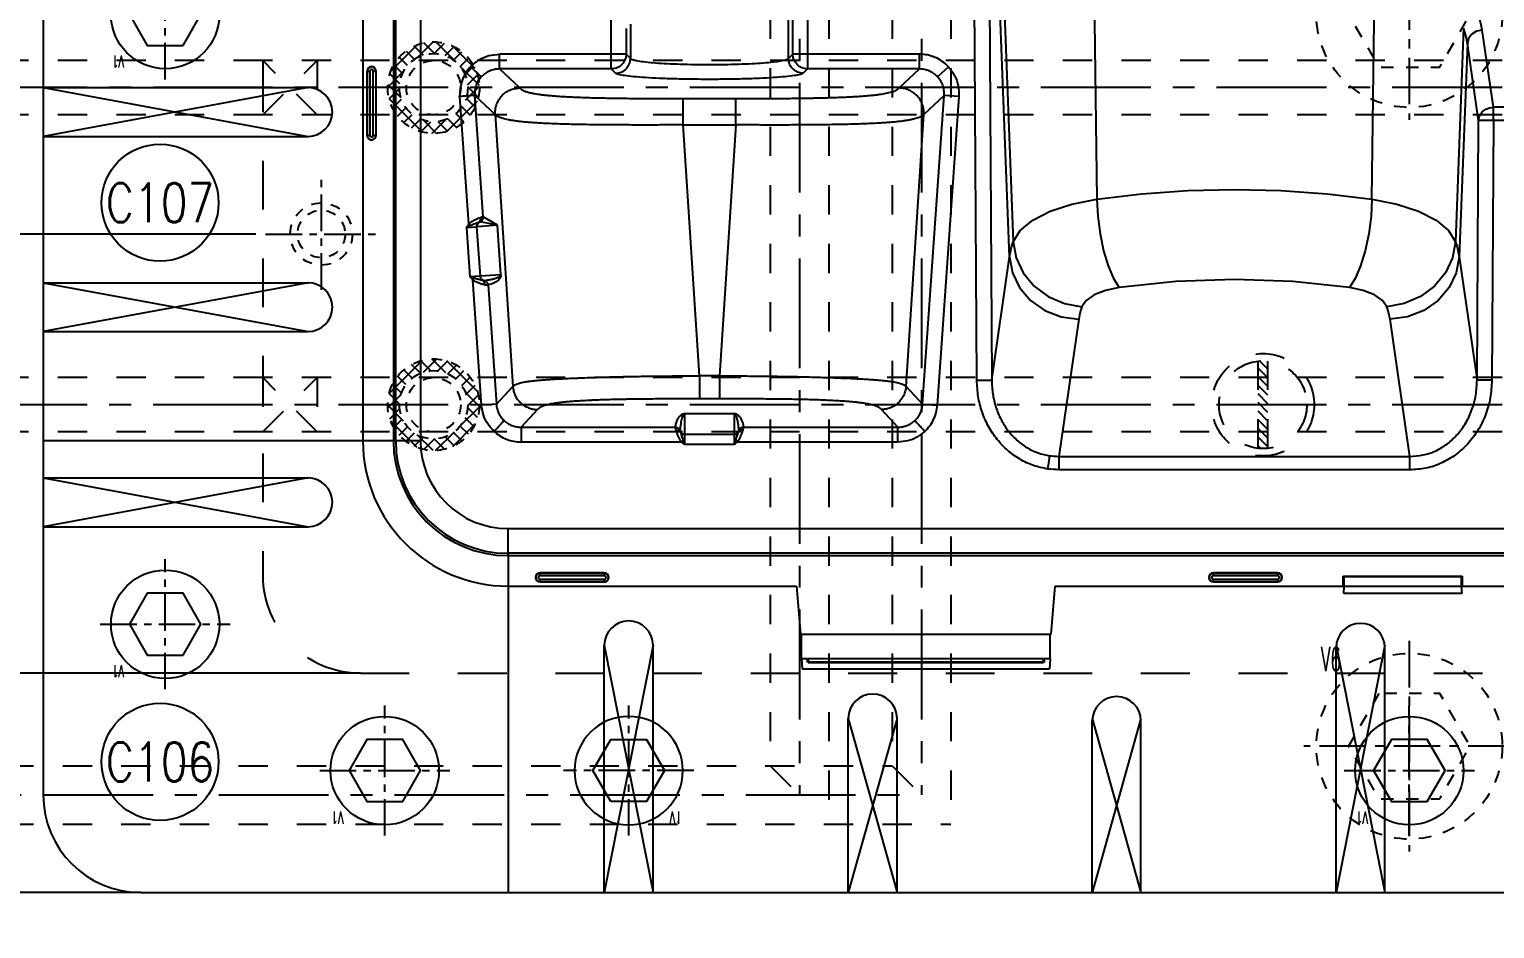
# Model space of a CAD drawing. Extents: x 14103 to 19353, y -3233 to 932.
# Drawn here: x 16831.5 to 17131.9, y 186.7 to 371.1 of the extents above; entities that cross this region are included whole.
import ezdxf
from ezdxf.enums import TextEntityAlignment as Align

# ---------------------------------------------------------------- set-up
doc = ezdxf.new("R2010")
doc.units = 0
doc.header["$LTSCALE"] = 20
doc.header["$MEASUREMENT"] = 0
doc.linetypes.add('CENTER', pattern=[0.6, 0.375, -0.075, 0.075, -0.075])
doc.linetypes.add('HIDDEN', pattern=[0.2, 0.1, -0.1])
doc.layers.get('0').update_dxf_attribs({"linetype": 'CONTINUOUS'})
doc.layers.get('DEFPOINTS').update_dxf_attribs({"linetype": 'CONTINUOUS'})
for name, color, linetype in [('3a', 7, 'CONTINUOUS'), ('DIM', 3, 'CONTINUOUS'), ('HOLD DOWN', 7, 'CONTINUOUS'), ('MXB', 3, 'CONTINUOUS'), ('OIL', 7, 'CONTINUOUS'), ('SCREW', 7, 'CONTINUOUS'), ('VENTING', 7, 'CONTINUOUS'), ('WATER', 9, 'HIDDEN'), ('water-2', 7, 'CONTINUOUS')]:
    doc.layers.add(name, color=color, linetype=linetype)
doc.styles.add('lxy2', font='txt.shx', dxfattribs={"width": 0.6})
doc.styles.get("Standard").update_dxf_attribs({"font": 'txt.shx', "width": 0.5, "bigfont": 'hztxt.shx'})
doc.dimstyles.new('10', dxfattribs={"dimtxt": 10, "dimasz": 5, "dimexe": 2.5, "dimexo": 0, "dimgap": 1, "dimtad": 0, "dimdsep": 46, "dimtxsty": 'lxy2', "dimcen": -3, "dimclrd": 113, "dimclre": 113, "dimclrt": 3, "dimazin": 2, "dimtfac": 1, "dimtofl": 0, "dimtmove": 0, "dimatfit": 3, "dimfxl": 1, "dimtolj": 1, "dimtzin": 0, "dimarcsym": 0})

# ---------------------------------------------------------------- blocks, each defined once
blk = doc.blocks.new('*D97')
at = {"layer": 'DEFPOINTS', "color": 0}
for p in [(16564.92, 864.09), (16654.36, 864.09), (17204.36, 164.09)]:
    blk.add_point(p, dxfattribs=at)
at = {"layer": 'DIM', "color": 113, "lineweight": -2}
blk.add_line((16654.36, 864.09), (16564.92, 864.09), dxfattribs=at)
at = {"layer": 'DIM', "color": 3, "insert": (16556.92, 864.09), "char_height": 10, "attachment_point": 5, "style": 'lxy2'}
blk.add_mtext('\\A1;700', dxfattribs=at)
blk = doc.blocks.new('*D91')
at = {"layer": 'DEFPOINTS', "color": 0, "linetype": 'Continuous'}
for p in [(17064.36, 895.48), (17064.36, 863.85), (17204.36, 164.09)]:
    blk.add_point(p, dxfattribs=at)
at = {"layer": 'OIL', "color": 113, "linetype": 'Continuous', "lineweight": -2}
blk.add_line((17064.36, 863.85), (17064.36, 895.48), dxfattribs=at)
at = {"layer": 'OIL', "color": 3, "linetype": 'Continuous', "insert": (17064.36, 902.98), "char_height": 10, "attachment_point": 5, "rotation": 90, "style": 'lxy2'}
blk.add_mtext('\\A1;140', dxfattribs=at)
blk = doc.blocks.new('*D88')
at = {"layer": 'DEFPOINTS', "color": 0}
for p in [(16564.92, 709.09), (16854.36, 709.09), (17204.36, 164.09)]:
    blk.add_point(p, dxfattribs=at)
at = {"layer": 'DIM', "color": 113, "lineweight": -2}
blk.add_line((16854.36, 709.09), (16564.92, 709.09), dxfattribs=at)
at = {"layer": 'DIM', "color": 3, "insert": (16555.92, 709.09), "char_height": 10, "attachment_point": 5, "style": 'lxy2'}
blk.add_mtext('\\A1;545', dxfattribs=at)
blk = doc.blocks.new('*D283')
at = {"layer": 'DEFPOINTS', "color": 0}
for p in [(16638.46, 329.09), (16877.93, 329.09), (17204.36, 164.09)]:
    blk.add_point(p, dxfattribs=at)
at = {"layer": 'DIM', "color": 113, "lineweight": -2}
blk.add_line((16877.93, 329.09), (16638.46, 329.09), dxfattribs=at)
at = {"layer": 'DIM', "color": 3, "insert": (16630.46, 329.09), "char_height": 10, "attachment_point": 5, "style": 'lxy2'}
blk.add_mtext('\\A1;165', dxfattribs=at)
blk = doc.blocks.new('*D101')
at = {"layer": 'DEFPOINTS', "color": 0}
for p in [(16564.92, 359.09), (16661.38, 359.09), (17204.36, 164.09)]:
    blk.add_point(p, dxfattribs=at)
at = {"layer": 'DIM', "color": 113, "lineweight": -2}
blk.add_line((16661.38, 359.09), (16564.92, 359.09), dxfattribs=at)
at = {"layer": 'DIM', "color": 3, "insert": (16556.92, 359.09), "char_height": 10, "attachment_point": 5, "style": 'lxy2'}
blk.add_mtext('\\A1;195', dxfattribs=at)
blk = doc.blocks.new('*D100')
at = {"layer": 'DEFPOINTS', "color": 0}
for p in [(16564.92, 419.09), (16654.36, 419.09), (17204.36, 164.09)]:
    blk.add_point(p, dxfattribs=at)
at = {"layer": 'DIM', "color": 113, "lineweight": -2}
blk.add_line((16654.36, 419.09), (16564.92, 419.09), dxfattribs=at)
at = {"layer": 'DIM', "color": 3, "insert": (16555.92, 419.09), "char_height": 10, "attachment_point": 5, "style": 'lxy2'}
blk.add_mtext('\\A1;255', dxfattribs=at)
blk = doc.blocks.new('*D99')
at = {"layer": 'DEFPOINTS', "color": 0}
for p in [(16564.92, 489.09), (16654.36, 489.09), (17204.36, 164.09)]:
    blk.add_point(p, dxfattribs=at)
at = {"layer": 'DIM', "color": 113, "lineweight": -2}
blk.add_line((16654.36, 489.09), (16564.92, 489.09), dxfattribs=at)
at = {"layer": 'DIM', "color": 3, "insert": (16555.92, 489.09), "char_height": 10, "attachment_point": 5, "style": 'lxy2'}
blk.add_mtext('\\A1;325', dxfattribs=at)
blk = doc.blocks.new('*D98')
at = {"layer": 'DEFPOINTS', "color": 0}
for p in [(16564.92, 549.09), (16661.38, 549.09), (17204.36, 164.09)]:
    blk.add_point(p, dxfattribs=at)
at = {"layer": 'DIM', "color": 113, "lineweight": -2}
blk.add_line((16661.38, 549.09), (16564.92, 549.09), dxfattribs=at)
at = {"layer": 'DIM', "color": 3, "insert": (16555.92, 549.09), "char_height": 10, "attachment_point": 5, "style": 'lxy2'}
blk.add_mtext('\\A1;385', dxfattribs=at)
blk = doc.blocks.new('*D96')
at = {"layer": 'DEFPOINTS', "color": 0}
for p in [(16564.92, 614.09), (16661.38, 614.09), (17204.36, 164.09)]:
    blk.add_point(p, dxfattribs=at)
at = {"layer": 'DIM', "color": 113, "lineweight": -2}
blk.add_line((16661.38, 614.09), (16564.92, 614.09), dxfattribs=at)
at = {"layer": 'DIM', "color": 3, "insert": (16556.42, 614.09), "char_height": 10, "attachment_point": 5, "style": 'lxy2'}
blk.add_mtext('\\A1;450', dxfattribs=at)
blk = doc.blocks.new('*D95')
at = {"layer": 'DEFPOINTS', "color": 0}
for p in [(16564.92, 464.09), (16596.36, 464.09), (17204.36, 164.09)]:
    blk.add_point(p, dxfattribs=at)
at = {"layer": 'DIM', "color": 113, "lineweight": -2}
blk.add_line((16596.36, 464.09), (16564.92, 464.09), dxfattribs=at)
at = {"layer": 'DIM', "color": 3, "insert": (16556.92, 464.09), "char_height": 10, "attachment_point": 5, "style": 'lxy2'}
blk.add_mtext('\\A1;300', dxfattribs=at)
blk = doc.blocks.new('*D94')
at = {"layer": 'DEFPOINTS', "color": 0}
for p in [(16564.92, 579.09), (16877.93, 579.09), (17204.36, 164.09)]:
    blk.add_point(p, dxfattribs=at)
at = {"layer": 'DIM', "color": 113, "lineweight": -2}
for p, q in [((16574.92, 579.09), (16564.92, 579.09)), ((16584.92, 579.09), (16574.92, 579.09)), ((16877.93, 579.09), (16584.92, 579.09))]:
    blk.add_line(p, q, dxfattribs=at)
at = {"layer": 'DIM', "color": 3, "insert": (16556.92, 579.09), "char_height": 10, "attachment_point": 5, "style": 'lxy2'}
blk.add_mtext('\\A1;415', dxfattribs=at)
blk = doc.blocks.new('*D89')
at = {"layer": 'DEFPOINTS', "color": 0}
for p in [(16564.92, 664.09), (16900.36, 664.09), (17204.36, 164.09)]:
    blk.add_point(p, dxfattribs=at)
at = {"layer": 'DIM', "color": 113, "lineweight": -2}
blk.add_line((16900.36, 664.09), (16564.92, 664.09), dxfattribs=at)
at = {"layer": 'DIM', "color": 3, "insert": (16556.92, 664.09), "char_height": 10, "attachment_point": 5, "style": 'lxy2'}
blk.add_mtext('\\A1;500', dxfattribs=at)
blk = doc.blocks.new('*D87')
at = {"layer": 'DEFPOINTS', "color": 0}
for p in [(16564.92, 454.09), (16924.36, 454.09), (17204.36, 164.09)]:
    blk.add_point(p, dxfattribs=at)
at = {"layer": 'DIM', "color": 113, "lineweight": -2}
blk.add_line((16924.36, 454.09), (16564.92, 454.09), dxfattribs=at)
at = {"layer": 'DIM', "color": 3, "insert": (16556.42, 454.09), "char_height": 10, "attachment_point": 5, "style": 'lxy2'}
blk.add_mtext('\\A1;290', dxfattribs=at)
blk = doc.blocks.new('*D256')
at = {"layer": 'DEFPOINTS', "color": 0}
for p in [(16564.92, 194.09), (16854.36, 194.09), (17204.36, 164.09)]:
    blk.add_point(p, dxfattribs=at)
at = {"layer": 'DIM', "color": 113, "lineweight": -2}
blk.add_line((16854.36, 194.09), (16564.92, 194.09), dxfattribs=at)
at = {"layer": 'DIM', "color": 3, "insert": (16559.42, 194.09), "char_height": 10, "attachment_point": 5, "style": 'lxy2'}
blk.add_mtext('\\A1;30', dxfattribs=at)
blk = doc.blocks.new('*D253')
at = {"layer": 'DEFPOINTS', "color": 0}
for p in [(16564.92, 214.09), (16654.36, 214.09), (17204.36, 164.09)]:
    blk.add_point(p, dxfattribs=at)
at = {"layer": 'DIM', "color": 113, "lineweight": -2}
blk.add_line((16654.36, 214.09), (16564.92, 214.09), dxfattribs=at)
at = {"layer": 'DIM', "color": 3, "insert": (16559.42, 214.09), "char_height": 10, "attachment_point": 5, "style": 'lxy2'}
blk.add_mtext('\\A1;50', dxfattribs=at)
blk = doc.blocks.new('*D102')
at = {"layer": 'DEFPOINTS', "color": 0}
for p in [(16564.92, 294.09), (16661.38, 294.09), (17204.36, 164.09)]:
    blk.add_point(p, dxfattribs=at)
at = {"layer": 'DIM', "color": 113, "lineweight": -2}
blk.add_line((16661.38, 294.09), (16564.92, 294.09), dxfattribs=at)
at = {"layer": 'DIM', "color": 3, "insert": (16557.42, 294.09), "char_height": 10, "attachment_point": 5, "style": 'lxy2'}
blk.add_mtext('\\A1;130', dxfattribs=at)
blk = doc.blocks.new('*D90')
at = {"layer": 'DEFPOINTS', "color": 0}
for p in [(16564.92, 239.09), (16899.36, 239.09), (17204.36, 164.09)]:
    blk.add_point(p, dxfattribs=at)
at = {"layer": 'DIM', "color": 113, "lineweight": -2}
blk.add_line((16899.36, 239.09), (16564.92, 239.09), dxfattribs=at)
at = {"layer": 'DIM', "color": 3, "insert": (16558.92, 239.09), "char_height": 10, "attachment_point": 5, "style": 'lxy2'}
blk.add_mtext('\\A1;75', dxfattribs=at)
blk = doc.blocks.new('AC_LXY_BLK610')
at = {"layer": 'SCREW', "color": 1, "linetype": 'CENTER'}
for p, q in [((0, 13.33), (0, -13.34)), ((13.33, 0), (-13.34, 0))]:
    blk.add_line(p, q, dxfattribs=at)
at = {"layer": 'SCREW', "color": 0, "linetype": 'ByBlock'}
blk.add_lwpolyline([(-3.67, 6.35), (-7.33, 0), (-3.67, -6.35), (3.67, -6.35), (7.33, 0), (3.67, 6.35)], close=True, dxfattribs=at)
blk.add_circle((0, 0), 11.11, dxfattribs=at)
at = {"layer": 'SCREW', "style": 'lxy2', "width": 0.6}
blk.add_text('V1', height=2.5, dxfattribs=at).set_placement((9.63, 9.63), align=Align.MIDDLE_CENTER)
blk = doc.blocks.new('MXB_ITEM')
blk.add_circle((0, 0), 6)
at = {"width": 0.8}
blk.add_attdef('ITEM', text='', height=4, dxfattribs=at).set_placement((0, 0), align=Align.MIDDLE_CENTER)
blk = doc.blocks.new('AC_LXY_BLK12')
at = {"layer": 'SCREW', "color": 1, "linetype": 'CENTER'}
for p, q in [((0, 17), (0, -17)), ((17, 0), (-17, 0))]:
    blk.add_line(p, q, dxfattribs=at)
at = {"layer": 'SCREW', "color": 2, "linetype": 'HIDDEN', "flags": 128}
blk.add_lwpolyline([(-4.91, 8.5), (-9.81, 0), (-4.91, -8.5), (4.91, -8.5), (9.81, 0), (4.91, 8.5)], close=True, dxfattribs=at)
at = {"layer": 'SCREW', "color": 2, "linetype": 'HIDDEN'}
blk.add_circle((0, 0), 15, dxfattribs=at)

msp = doc.modelspace()

# ---------------------------------------------------------------- hatches: boundary and pattern name
at = {"layer": 'WATER', "linetype": 'ByBlock'}
h = msp.add_hatch(dxfattribs=at)
h.set_pattern_fill('ANSI37', color=256, scale=15, angle=90, style=0)
h.set_pattern_definition([(225, (17655.6568, 15564.0324), (-1.32582521, 1.32582521), []), (135, (17655.6568, 15564.0324), (1.32582521, 1.32582521), [])])
edge = h.paths.add_edge_path(flags=16)
edge.add_arc((16914.363, 359.09), 7, 0, 360)
edge = h.paths.add_edge_path()
edge.add_arc((16914.363, 359.09), 9.396, 0, 360)
h = msp.add_hatch(dxfattribs=at)
h.set_pattern_fill('ANSI37', color=256, scale=15, angle=90, style=0)
h.set_pattern_definition([(135, (17655.6568, -14910.852), (-1.32582521, -1.32582521), []), (225, (17655.6568, -14910.852), (1.32582521, -1.32582521), [])])
edge = h.paths.add_edge_path(flags=16)
edge.add_arc((16914.363, 294.09), 7, 0, 360)
edge = h.paths.add_edge_path()
edge.add_arc((16914.363, 294.09), 9.396, 0, 360)
at = {"layer": 'WATER', "linetype": 'HIDDEN', "ltscale": 3}
h = msp.add_hatch(dxfattribs=at)
h.set_pattern_fill('ANSI31', color=256, scale=10, angle=90, style=0)
h.set_pattern_definition([(135, (13213.275, 1954.9012), (-0.88388348, -0.88388348), [])])
h.paths.add_polyline_path([(17083.363, 303.035), (17083.363, 288.53), (17085.363, 288.53), (17085.363, 303.035, 0.0557281)])
h.paths.add_polyline_path([(17085.363, 294.09), (17083.363, 294.09), (17083.363, 288.53), (17085.363, 288.53)], flags=16)
h.paths.add_polyline_path([(17085.363, 299.65), (17083.363, 299.65), (17083.363, 294.09), (17085.363, 294.09)], flags=16)
h.paths.add_polyline_path([(17085.363, 285.146), (17085.363, 299.65), (17083.363, 299.65), (17083.363, 285.146, 0.0557281)])

# ---------------------------------------------------------------- linework, layer by layer
at = {"layer": '3a', "color": 4, "linetype": 'Continuous'}
for p, q in [((16906.132, 599.219), (16906.132, 286.674)), ((16906.598, 286.674), (16906.598, 599.094)), ((16911.67, 598.822), (16911.67, 286.674)), ((17030.739, 391.652), (17033.179, 327.494)), ((17032.417, 324.397), (17029.955, 388.48)), ((16987.113, 365.08), (16987.113, 382.891)), ((17049.711, 383.58), (17050.296, 336.21)), ((16991.025, 379.817), (16991.025, 362.917)), ((17106.709, 336.21), (17107.257, 380.602)), ((16899.878, 375.935), (16899.878, 286.674)), ((16987.988, 365.954), (16987.988, 377.058)), ((17025.724, 299.118), (17025.267, 377.058)), ((17028.306, 377.083), (17028.76, 299.128)), ((16950.8, 362.917), (16950.8, 374.24)), ((16953.837, 371.203), (16953.837, 365.954)), ((16954.712, 372.078), (16954.712, 365.08)), ((17125.493, 371.316), (17123.826, 327.494)), ((17131.593, 355.103), (17129.307, 370.902)), ((17126.269, 368.16), (17124.588, 324.397)), ((17128.556, 352.361), (17126.269, 368.16)), ((16953.837, 365.954), (16927.86, 365.954)), ((16927.86, 362.917), (16927.86, 365.954)), ((16953.837, 365.954), (16954.712, 365.08)), ((16987.113, 365.08), (16987.988, 365.954)), ((17013.966, 365.954), (16987.988, 365.954)), ((17013.966, 362.917), (17013.966, 365.954)), ((16900.741, 362.486), (16900.741, 349.291)), ((16900.741, 362.486), (16901.311, 362.486)), ((16900.777, 349.291), (16900.777, 362.486)), ((16901.311, 362.486), (16901.311, 349.291)), ((16901.999, 349.291), (16901.999, 362.486)), ((16901.999, 362.486), (16902.568, 362.486)), ((16902.533, 362.486), (16902.533, 349.291)), ((16902.568, 349.291), (16902.568, 362.486)), ((16950.8, 362.917), (16927.86, 362.917)), ((16932.038, 359.02), (16927.86, 362.917)), ((16951.675, 362.042), (16950.8, 362.917)), ((16991.025, 362.917), (16990.151, 362.042)), ((17013.966, 362.917), (16991.025, 362.917)), ((17009.787, 359.02), (17013.966, 362.917)), ((17019.892, 363.38), (17017.678, 361.316)), ((16924.55, 332.606), (16922.814, 357.501)), ((16922.814, 357.501), (16926.988, 353.604)), ((17014.589, 294.193), (17019.016, 357.501)), ((17019.016, 357.501), (17014.837, 353.604)), ((17022.046, 357.289), (17019.016, 357.501)), ((16921.608, 331.133), (16919.779, 357.289)), ((16965.51, 351.441), (16965.51, 356.858)), ((16965.51, 356.858), (16976.315, 356.858)), ((16976.315, 351.441), (16976.315, 356.858)), ((17022.046, 357.289), (17017.619, 293.981)), ((17131.593, 352.343), (17131.593, 355.103)), ((17269.414, 355.103), (17131.593, 355.103)), ((16926.988, 353.604), (16930.616, 297.817)), ((16965.51, 351.441), (16976.315, 351.441)), ((16968.855, 300), (16965.51, 351.441)), ((16976.315, 351.441), (16972.97, 300)), ((17011.21, 297.817), (17014.837, 353.604)), ((17128.244, 299.136), (17128.556, 352.361)), ((17131.593, 352.343), (17128.556, 352.361)), ((17131.593, 352.343), (17131.281, 299.118)), ((17269.414, 352.343), (17131.593, 352.343)), ((16901.311, 349.291), (16900.741, 349.291)), ((16902.568, 349.291), (16901.999, 349.291)), ((16921.168, 330.438), (16923.182, 330.579)), ((16921.876, 320.313), (16921.168, 330.438)), ((16921.608, 331.133), (16922.046, 330.832)), ((16923.181, 330.581), (16923.89, 320.454)), ((16923.181, 330.581), (16923.292, 330.581)), ((16927.459, 330.875), (16923.292, 330.581)), ((16927.459, 330.875), (16923.922, 331.597)), ((16927.46, 330.875), (16924.55, 332.606)), ((16928.17, 320.732), (16927.46, 330.875)), ((17028.76, 299.128), (17032.417, 324.397)), ((17124.588, 324.397), (17128.244, 299.136)), ((16928.167, 320.749), (16921.876, 320.313)), ((16922.409, 319.686), (16922.8, 320.045)), ((16924.206, 293.981), (16922.409, 319.686)), ((16925.531, 318.637), (16927.232, 294.189)), ((17046.592, 311.602), (17042.526, 283.503)), ((17114.48, 283.503), (17110.413, 311.602)), ((16927.232, 294.189), (16930.616, 297.817)), ((16972.97, 300), (16968.855, 300)), ((16968.855, 300), (16968.855, 295.291)), ((16972.97, 300), (16972.97, 295.291)), ((17011.21, 297.817), (17014.589, 294.193)), ((17025.724, 299.118), (17028.761, 299.136)), ((17131.281, 299.118), (17128.244, 299.136)), ((16972.97, 295.291), (16968.855, 295.291)), ((16927.236, 294.193), (16924.206, 293.981)), ((16935.666, 293.107), (16932.287, 289.484)), ((16965.838, 292.268), (16975.988, 292.268)), ((16965.838, 285.958), (16965.838, 292.265)), ((16975.988, 292.265), (16975.988, 285.958)), ((17009.539, 289.484), (17006.16, 293.107)), ((17014.589, 294.193), (17017.619, 293.981)), ((16932.287, 289.484), (16932.287, 286.446)), ((16932.287, 289.484), (16963.91, 289.484)), ((16977.915, 289.484), (17009.539, 289.484)), ((17009.539, 286.446), (17009.539, 289.484)), ((16911.67, 286.674), (16906.132, 286.674)), ((16965.175, 286.446), (16932.287, 286.446)), ((16965.175, 286.446), (16965.506, 286.862)), ((16975.988, 287.977), (16965.838, 287.977)), ((16975.988, 285.958), (16965.838, 285.958)), ((16976.65, 286.446), (16976.319, 286.862)), ((17009.539, 286.446), (16976.65, 286.446)), ((17042.526, 283.503), (17114.48, 283.503)), ((17042.526, 283.503), (17042.526, 280.744)), ((17114.48, 280.744), (17114.48, 283.503)), ((17114.48, 280.744), (17042.526, 280.744)), ((16929.643, 268.702), (17479.083, 268.702)), ((16929.643, 263.163), (16929.643, 268.702)), ((17479.083, 263.63), (16929.643, 263.63)), ((16929.643, 263.163), (17479.083, 263.163)), ((16949.356, 259.616), (16936.193, 259.616)), ((16936.193, 259.046), (16936.193, 259.616)), ((16936.193, 259.58), (16949.356, 259.58)), ((16949.356, 259.046), (16936.193, 259.046)), ((16936.193, 258.326), (16949.356, 258.326)), ((16936.193, 257.756), (16936.193, 258.326)), ((16949.356, 259.616), (16949.356, 259.046)), ((16949.356, 258.326), (16949.356, 257.756)), ((17087.368, 259.616), (17074.205, 259.616)), ((17074.205, 259.046), (17074.205, 259.616)), ((17074.205, 259.58), (17087.368, 259.58)), ((17087.368, 259.046), (17074.205, 259.046)), ((17074.205, 258.326), (17087.368, 258.326)), ((17074.205, 257.756), (17074.205, 258.326)), ((17087.368, 259.616), (17087.368, 259.046)), ((17087.368, 258.326), (17087.368, 257.756)), ((17100.833, 258.94), (17125.193, 258.94)), ((17100.833, 256.91), (17100.833, 258.94)), ((17100.833, 258.94), (17101.01, 258.851)), ((17101.01, 258.851), (17125.015, 258.851)), ((17101.01, 256.91), (17101.01, 258.851)), ((17125.193, 258.94), (17125.015, 258.851)), ((17125.015, 258.851), (17125.015, 256.91)), ((17125.193, 258.94), (17125.193, 256.91)), ((16929.643, 256.91), (16988.727, 256.91)), ((16949.356, 257.792), (16936.193, 257.792)), ((16936.193, 257.756), (16949.356, 257.756)), ((16988.727, 256.91), (16989.591, 247.067)), ((17040.942, 247.067), (17041.807, 256.91)), ((17041.807, 256.91), (17100.833, 256.91)), ((17087.368, 257.792), (17074.205, 257.792)), ((17074.205, 257.756), (17087.368, 257.756)), ((17100.833, 257.104), (17100.921, 257.016)), ((17100.931, 255.387), (17101.01, 256.91)), ((17125.095, 255.387), (17100.931, 255.387)), ((17101.01, 256.91), (17125.015, 256.91)), ((17125.015, 256.91), (17125.095, 255.387)), ((17125.193, 257.104), (17125.105, 257.016)), ((17125.193, 256.91), (17283.533, 256.91)), ((16989.591, 247.067), (17040.942, 247.067)), ((16989.789, 241.992), (16989.789, 247.067)), ((17040.744, 241.992), (17040.744, 247.067)), ((16991.03, 241.992), (16989.789, 241.992)), ((16989.789, 241.992), (16989.892, 239.941)), ((16991.03, 241.269), (16991.03, 241.992)), ((16991.136, 241.375), (16991.03, 241.269)), ((17039.397, 241.992), (16991.136, 241.992)), ((16991.136, 241.992), (16991.136, 241.375)), ((16991.136, 241.375), (17039.397, 241.375)), ((16991.136, 241.269), (17039.397, 241.269)), ((17039.397, 241.375), (17039.397, 241.992)), ((17040.744, 241.992), (17039.503, 241.992)), ((17039.503, 241.992), (17039.503, 241.269)), ((17040.744, 241.992), (17040.642, 239.941)), ((16989.892, 239.941), (17040.642, 239.941))]:
    msp.add_line(p, q, dxfattribs=at)
for points in [[(17129.307, 370.902), (17129.112, 371.993), (17128.844, 373.081), (17128.504, 374.167)], [(17126.269, 368.16), (17126.081, 369.215), (17125.822, 370.267), (17125.493, 371.316)], [(17129.307, 370.902), (17128.137, 370.659), (17127.165, 370.044), (17126.524, 369.18), (17126.269, 368.16)], [(16953.837, 365.954), (16953.75, 365.244), (16953.531, 364.639), (16953.23, 364.144), (16952.882, 363.753), (16952.513, 363.454), (16952.142, 363.236), (16951.78, 363.084), (16951.438, 362.988), (16951.125, 362.936), (16950.8, 362.917)], [(16991.025, 362.917), (16990.715, 362.934), (16990.397, 362.986), (16990.051, 363.082), (16989.687, 363.234), (16989.313, 363.454), (16988.943, 363.753), (16988.594, 364.145), (16988.293, 364.641), (16988.075, 365.245), (16987.988, 365.954)], [(17128.556, 352.361), (17128.783, 353.322), (17129.329, 354.126), (17130.042, 354.677), (17130.797, 354.986), (17131.593, 355.103)], [(17050.296, 336.21), (17059.505, 337.313), (17068.946, 337.981), (17078.503, 338.204)], [(17078.503, 338.204), (17088.06, 337.981), (17097.5, 337.313), (17106.709, 336.21)], [(17033.179, 327.494), (17034.6, 329.794), (17037.169, 331.91), (17040.762, 333.739), (17045.208, 335.196), (17050.296, 336.21)], [(17050.296, 336.21), (17050.488, 332.731), (17050.968, 329.138), (17051.705, 325.665), (17052.652, 322.539), (17053.747, 319.963), (17054.917, 318.106)], [(17106.709, 336.21), (17106.518, 332.731), (17106.038, 329.138), (17105.3, 325.665), (17104.353, 322.539), (17103.259, 319.963), (17102.088, 318.106)], [(17106.709, 336.21), (17111.797, 335.196), (17116.244, 333.739), (17119.837, 331.91), (17122.405, 329.794), (17123.826, 327.494)], [(17032.417, 324.397), (17032.602, 325.432), (17032.856, 326.465), (17033.179, 327.494)], [(17033.179, 327.494), (17033.761, 324.213), (17035.221, 321.119), (17037.463, 318.413), (17040.342, 316.27), (17043.67, 314.832), (17047.229, 314.191)], [(17123.826, 327.494), (17123.244, 324.213), (17121.784, 321.119), (17119.542, 318.413), (17116.663, 316.27), (17113.336, 314.832), (17109.776, 314.191)], [(17123.826, 327.494), (17124.149, 326.465), (17124.403, 325.432), (17124.588, 324.397)], [(17032.417, 324.397), (17033.005, 321.138), (17034.477, 318.096), (17036.74, 315.471), (17039.644, 313.433), (17043.001, 312.114), (17046.592, 311.602)], [(17124.588, 324.397), (17124.001, 321.138), (17122.528, 318.096), (17120.266, 315.471), (17117.361, 313.433), (17114.004, 312.114), (17110.413, 311.602)], [(16923.89, 320.454), (16923.981, 320.098), (16924.192, 319.798), (16924.496, 319.593)], [(17102.088, 318.106), (17090.489, 319.351), (17078.503, 319.773), (17066.516, 319.351), (17054.917, 318.106)], [(17054.917, 318.106), (17052.102, 317.504), (17049.775, 316.604), (17048.11, 315.471), (17047.229, 314.191)], [(17109.776, 314.191), (17108.896, 315.471), (17107.231, 316.604), (17104.904, 317.504), (17102.088, 318.106)], [(17047.229, 314.191), (17046.959, 313.33), (17046.747, 312.468), (17046.592, 311.602)], [(17110.413, 311.602), (17110.259, 312.467), (17110.046, 313.33), (17109.776, 314.191)], [(16964.937, 288.522), (16965.162, 288.233), (16965.476, 288.043), (16965.838, 287.977)], [(16975.988, 287.977), (16976.349, 288.043), (16976.663, 288.233), (16976.889, 288.522)]]:
    msp.add_lwpolyline(points, dxfattribs=at)
for centre, radius, start, end in [((16901.655, 362.486), 0.913, 0, 180), ((16901.655, 362.486), 0.878, 360, 180), ((16901.655, 362.486), 0.344, 360, 180), ((16901.655, 349.291), 0.913, 179.99999, 0.00001), ((16901.655, 349.291), 0.878, 180, 0), ((16901.655, 349.291), 0.344, 180, 0), ((16929.643, 286.674), 29.764, 180, 270), ((16929.643, 286.674), 23.511, 180, 270), ((16929.643, 286.674), 23.044, 180, 270), ((16929.643, 286.674), 17.972, 180, 270), ((16936.193, 258.686), 0.93, 90.00001, 269.99999), ((16936.193, 258.686), 0.894, 90, 270), ((16936.193, 258.686), 0.36, 90, 270), ((16949.356, 258.686), 0.93, 269.99999, 90.00001), ((16949.356, 258.686), 0.894, 270, 90), ((16949.356, 258.686), 0.36, 270, 90), ((17074.205, 258.686), 0.93, 90, 270), ((17074.205, 258.686), 0.894, 90, 270), ((17074.205, 258.686), 0.36, 90, 270), ((17087.368, 258.686), 0.93, 270, 90), ((17087.368, 258.686), 0.894, 270, 90), ((17087.368, 258.686), 0.36, 270, 90)]:
    msp.add_arc(centre, radius, start, end, dxfattribs=at)
for points in [[(16921.934, 363.38), (16923.657, 364.779), (16925.691, 365.661), (16927.86, 365.954)], [(16951.675, 362.042), (16952.265, 362.103), (16952.834, 362.277), (16953.358, 362.559), (16953.817, 362.937), (16954.195, 363.397), (16954.477, 363.921), (16954.651, 364.489), (16954.712, 365.08)], [(16954.712, 365.08), (16954.89, 364.954), (16955.208, 364.83), (16956.255, 364.593), (16957.816, 364.376), (16959.837, 364.187), (16962.247, 364.033), (16964.961, 363.919), (16967.884, 363.849), (16970.913, 363.825), (16973.942, 363.849), (16976.865, 363.919), (16979.579, 364.033), (16981.988, 364.187), (16984.009, 364.376), (16985.571, 364.593), (16986.617, 364.83), (16986.936, 364.954), (16987.113, 365.08)], [(16990.151, 362.042), (16989.56, 362.103), (16988.992, 362.277), (16988.468, 362.559), (16988.008, 362.937), (16987.63, 363.397), (16987.349, 363.921), (16987.174, 364.489), (16987.113, 365.08)], [(17019.892, 363.38), (17018.644, 364.47), (17017.198, 365.281), (17015.618, 365.785), (17013.966, 365.954)], [(16921.934, 363.38), (16920.933, 362.06), (16920.225, 360.561), (16919.833, 358.949), (16919.76, 357.857), (16919.779, 357.289)], [(16921.934, 363.38), (16922.732, 362.636), (16923.425, 361.99), (16923.919, 361.529), (16924.148, 361.316)], [(16924.148, 361.316), (16923.521, 360.489), (16923.079, 359.551), (16922.838, 358.541), (16922.796, 357.857)], [(16927.86, 362.917), (16926.824, 362.814), (16925.833, 362.503), (16924.929, 361.996), (16924.148, 361.316)], [(16990.151, 362.042), (16989.939, 361.916), (16989.562, 361.793), (16988.319, 361.556), (16986.465, 361.339), (16984.065, 361.15), (16981.203, 360.996), (16977.98, 360.881), (16974.51, 360.811), (16970.913, 360.788), (16967.316, 360.811), (16963.845, 360.881), (16960.622, 360.996), (16957.76, 361.15), (16955.36, 361.339), (16953.507, 361.556), (16952.263, 361.793), (16951.886, 361.916), (16951.674, 362.042)], [(17017.678, 361.316), (17016.897, 361.996), (17015.992, 362.503), (17015.001, 362.814), (17013.966, 362.917)], [(17019.016, 357.501), (17018.985, 358.541), (17018.744, 359.551), (17018.302, 360.489), (17017.678, 361.316)], [(17019.892, 363.38), (17021.166, 361.564), (17021.904, 359.473), (17022.046, 357.289)], [(16922.809, 357.501), (16922.518, 357.484), (16921.85, 357.436), (16920.893, 357.368), (16919.779, 357.289)], [(16922.796, 357.857), (16922.809, 357.501)], [(16926.977, 353.958), (16927.027, 354.637), (16927.274, 355.641), (16927.72, 356.576), (16928.346, 357.401), (16929.125, 358.082), (16930.026, 358.592), (16931.011, 358.909), (16932.038, 359.02)], [(16932.038, 359.02), (16932.302, 358.79), (16932.661, 358.56), (16933.188, 358.333), (16933.948, 358.108), (16934.435, 357.997), (16934.708, 357.942), (16935.003, 357.888), (16935.654, 357.781), (16936.398, 357.677), (16937.243, 357.577), (16937.708, 357.529), (16938.201, 357.482), (16939.262, 357.392), (16940.422, 357.311), (16941.683, 357.236), (16943.044, 357.169), (16943.758, 357.139), (16944.486, 357.11), (16945.977, 357.059), (16947.509, 357.016), (16949.08, 356.979), (16950.685, 356.948), (16951.498, 356.934), (16952.313, 356.922), (16955.589, 356.886), (16958.884, 356.867), (16962.193, 356.859), (16965.51, 356.858)], [(16976.315, 356.858), (16979.629, 356.859), (16982.935, 356.867), (16986.225, 356.886), (16989.493, 356.922), (16991.117, 356.947), (16991.926, 356.962), (16992.729, 356.978), (16994.305, 357.016), (16995.842, 357.059), (16997.338, 357.11), (16998.065, 357.139), (16998.776, 357.17), (17000.135, 357.236), (17001.4, 357.31), (17002.558, 357.392), (17003.614, 357.482), (17004.107, 357.529), (17004.573, 357.577), (17005.427, 357.677), (17006.168, 357.78), (17006.813, 357.887), (17007.386, 357.996), (17008.637, 358.332), (17009.165, 358.56), (17009.523, 358.79), (17009.787, 359.02)], [(17014.837, 353.604), (17014.799, 354.637), (17014.551, 355.641), (17014.105, 356.576), (17013.479, 357.401), (17012.7, 358.082), (17011.799, 358.592), (17010.814, 358.909), (17009.787, 359.02)], [(16926.988, 353.604), (16926.977, 353.958)], [(16965.51, 351.441), (16962.117, 351.437), (16958.599, 351.432), (16954.993, 351.434), (16951.317, 351.448), (16950.388, 351.454), (16949.455, 351.462), (16947.593, 351.482), (16945.744, 351.507), (16943.908, 351.539), (16942.091, 351.58), (16941.192, 351.604), (16940.301, 351.632), (16938.586, 351.693), (16936.981, 351.765), (16935.504, 351.849), (16934.166, 351.944), (16933.55, 351.995), (16932.976, 352.048), (16931.945, 352.158), (16931.055, 352.272), (16930.287, 352.391), (16929.944, 352.451), (16929.628, 352.512), (16929.071, 352.635), (16928.218, 352.881), (16927.64, 353.127), (16927.258, 353.369), (16926.988, 353.604)], [(17014.837, 353.604), (17014.567, 353.369), (17014.185, 353.126), (17013.605, 352.88), (17012.748, 352.633), (17012.481, 352.572), (17012.189, 352.51), (17011.531, 352.389), (17010.765, 352.272), (17009.876, 352.157), (17008.847, 352.048), (17008.273, 351.995), (17007.657, 351.944), (17006.318, 351.849), (17004.841, 351.765), (17003.235, 351.693), (17001.521, 351.632), (17000.63, 351.605), (16999.73, 351.581), (16997.909, 351.54), (16996.069, 351.507), (16994.212, 351.481), (16993.278, 351.471), (16992.344, 351.462), (16990.486, 351.448), (16986.819, 351.433), (16983.219, 351.432), (16979.705, 351.437), (16976.315, 351.441)], [(16921.168, 330.438), (16921.383, 330.789), (16921.608, 331.133)], [(16922.046, 330.832), (16921.624, 330.638), (16921.168, 330.438)], [(16923.939, 332.438), (16923.398, 332.222), (16923.093, 332.085), (16922.78, 331.931), (16922.466, 331.758), (16922.158, 331.566), (16921.87, 331.359), (16921.608, 331.133)], [(16923.662, 331.516), (16923.41, 331.409), (16923.045, 331.26), (16922.704, 331.119), (16922.317, 330.954), (16922.046, 330.832)], [(16923.662, 331.516), (16923.394, 331.275), (16923.221, 330.938), (16923.182, 330.579)], [(16923.403, 331.078), (16923.314, 330.829), (16923.39, 330.678)], [(16923.922, 331.597), (16923.626, 331.393), (16923.403, 331.078)], [(16923.939, 332.438), (16923.971, 332.158), (16923.662, 331.516)], [(16923.662, 331.516), (16923.753, 331.554), (16923.923, 331.597)], [(16923.923, 331.597), (16924.193, 331.761), (16924.4, 332), (16924.523, 332.292), (16924.55, 332.606)], [(16924.55, 332.607), (16924.359, 332.57), (16923.939, 332.438)], [(16922.409, 319.686), (16922.138, 319.996), (16921.876, 320.313)], [(16921.876, 320.313), (16922.355, 320.179), (16922.8, 320.045)], [(16922.409, 319.686), (16922.701, 319.498), (16923.015, 319.333), (16923.344, 319.187), (16923.681, 319.059), (16924.012, 318.949), (16924.333, 318.857), (16924.631, 318.78), (16924.898, 318.718)], [(16922.8, 320.045), (16923.086, 319.961), (16923.362, 319.887), (16923.617, 319.82), (16924.055, 319.709), (16924.496, 319.593)], [(16924.898, 318.718), (16924.891, 319), (16924.496, 319.593)], [(16924.496, 319.593), (16924.592, 319.568), (16924.766, 319.549)], [(16924.766, 319.549), (16925.043, 319.589), (16925.297, 319.629), (16925.746, 319.708), (16926.124, 319.784), (16926.443, 319.858), (16926.712, 319.927), (16927.04, 320.023), (16927.296, 320.109), (16927.552, 320.211), (16927.808, 320.338), (16928.02, 320.485), (16928.167, 320.753)], [(16925.53, 318.637), (16925.456, 318.944), (16925.294, 319.216), (16925.056, 319.424), (16924.766, 319.549)], [(16924.898, 318.718), (16925.143, 318.671), (16925.406, 318.639), (16925.527, 318.636)], [(16928.17, 320.732), (16928.143, 320.434), (16928.017, 320.116), (16927.796, 319.807), (16927.486, 319.513), (16927.093, 319.243), (16926.628, 319.003), (16926.102, 318.799), (16925.531, 318.637)], [(16930.616, 297.817), (16930.854, 298.043), (16931.202, 298.261), (16931.744, 298.471), (16932.558, 298.676), (16933.095, 298.776), (16933.4, 298.826), (16933.731, 298.875), (16934.475, 298.971), (16935.341, 299.064), (16936.347, 299.155), (16936.908, 299.199), (16937.511, 299.243), (16938.834, 299.328), (16940.297, 299.41), (16941.889, 299.487), (16943.592, 299.56), (16944.034, 299.578), (16944.48, 299.595), (16945.381, 299.629), (16947.203, 299.691), (16949.046, 299.746), (16950.904, 299.796), (16951.839, 299.818), (16952.776, 299.839), (16954.639, 299.877), (16958.319, 299.935), (16961.931, 299.973), (16965.455, 299.994), (16968.855, 300)], [(16930.616, 297.817), (16930.774, 296.884), (16931.102, 295.996), (16931.59, 295.183), (16932.22, 294.475), (16932.971, 293.896), (16933.815, 293.466), (16934.724, 293.2), (16935.666, 293.107)], [(16972.97, 300), (16976.372, 299.994), (16979.898, 299.973), (16983.513, 299.934), (16987.198, 299.876), (16988.129, 299.858), (16988.597, 299.849), (16989.065, 299.839), (16990.93, 299.795), (16992.783, 299.746), (16994.621, 299.691), (16996.438, 299.629), (16997.337, 299.595), (16998.226, 299.56), (16999.933, 299.487), (17001.526, 299.41), (17002.988, 299.329), (17004.308, 299.244), (17004.616, 299.222), (17004.913, 299.2), (17005.476, 299.155), (17006.484, 299.064), (17007.352, 298.97), (17008.098, 298.874), (17008.429, 298.825), (17008.735, 298.775), (17009.27, 298.675), (17010.083, 298.471), (17010.624, 298.261), (17010.971, 298.043), (17011.21, 297.817)], [(17011.21, 297.817), (17011.052, 296.884), (17010.723, 295.996), (17010.235, 295.183), (17009.605, 294.475), (17008.855, 293.896), (17008.01, 293.466), (17007.101, 293.2), (17006.16, 293.107)], [(17040.286, 280.905), (17037.343, 281.628), (17034.574, 282.909), (17032.066, 284.711), (17029.895, 286.976), (17028.128, 289.636), (17026.819, 292.609), (17026.01, 295.802), (17025.724, 299.118)], [(17028.761, 299.136), (17028.982, 296.302), (17029.635, 293.576), (17030.7, 291.041), (17032.144, 288.774), (17033.923, 286.847), (17035.982, 285.319), (17038.258, 284.235), (17040.68, 283.631)], [(17114.48, 283.503), (17117.189, 283.787), (17119.781, 284.659), (17122.16, 286.087), (17124.239, 288.018), (17125.941, 290.381), (17127.204, 293.089), (17127.981, 296.044), (17128.244, 299.136)], [(17131.281, 299.118), (17130.942, 295.5), (17129.98, 292.039), (17128.431, 288.862), (17126.35, 286.087), (17123.815, 283.815), (17120.92, 282.13), (17117.769, 281.093), (17114.48, 280.744)], [(16968.855, 295.291), (16965.531, 295.29), (16962.216, 295.282), (16958.917, 295.262), (16955.639, 295.226), (16954.011, 295.2), (16953.2, 295.185), (16952.398, 295.168), (16950.821, 295.13), (16949.285, 295.086), (16947.793, 295.033), (16947.065, 295.004), (16946.707, 294.989), (16946.354, 294.973), (16945.006, 294.905), (16943.757, 294.829), (16942.61, 294.746), (16941.563, 294.655), (16941.08, 294.607), (16940.626, 294.558), (16939.804, 294.457), (16939.083, 294.353), (16938.452, 294.246), (16938.169, 294.191), (16937.905, 294.135), (16937.438, 294.024), (16936.716, 293.798), (16936.223, 293.569), (16935.898, 293.339), (16935.666, 293.107)], [(17006.16, 293.107), (17005.927, 293.339), (17005.602, 293.569), (17005.111, 293.797), (17004.39, 294.023), (17003.924, 294.135), (17003.66, 294.19), (17003.376, 294.245), (17002.744, 294.353), (17002.021, 294.457), (17001.196, 294.559), (17000.742, 294.608), (17000.258, 294.656), (16999.212, 294.746), (16998.066, 294.83), (16996.817, 294.905), (16995.466, 294.973), (16994.754, 295.005), (16994.028, 295.034), (16992.539, 295.086), (16991.007, 295.13), (16989.435, 295.168), (16987.828, 295.2), (16987.421, 295.207), (16987.013, 295.213), (16986.197, 295.226), (16982.915, 295.262), (16979.612, 295.282), (16976.295, 295.29), (16972.97, 295.291)], [(16926.761, 288.621), (16925.463, 290.182), (16924.591, 292.013), (16924.206, 293.981)], [(16927.236, 294.193), (16927.389, 293.254), (16927.713, 292.361), (16928.198, 291.546), (16928.828, 290.837)], [(16963.91, 289.484), (16963.996, 289.918), (16964.093, 290.286), (16964.196, 290.596), (16964.299, 290.858), (16964.453, 291.178), (16964.601, 291.427), (16964.783, 291.677), (16964.988, 291.895), (16965.202, 292.064), (16965.451, 292.193), (16965.838, 292.268)], [(16965.838, 292.266), (16965.602, 292.126), (16965.378, 291.717), (16965.243, 291.305), (16965.122, 290.792), (16965.019, 290.192), (16964.935, 289.518), (16964.874, 288.788)], [(16975.988, 292.268), (16976.253, 292.233), (16976.495, 292.139), (16976.727, 291.989), (16976.916, 291.818), (16977.086, 291.622), (16977.273, 291.351), (16977.423, 291.08), (16977.578, 290.732), (16977.681, 290.447), (16977.781, 290.11), (16977.915, 289.484)], [(16976.951, 288.788), (16976.931, 289.073), (16976.908, 289.336), (16976.859, 289.797), (16976.807, 290.187), (16976.755, 290.515), (16976.703, 290.792), (16976.628, 291.129), (16976.557, 291.392), (16976.47, 291.655), (16976.356, 291.919), (16976.213, 292.139), (16975.988, 292.265)], [(17012.998, 290.837), (17013.627, 291.546), (17014.112, 292.361), (17014.437, 293.254), (17014.589, 294.193)], [(17015.064, 288.621), (17016.072, 289.754), (17016.849, 291.057), (17017.372, 292.482), (17017.619, 293.981)], [(16926.761, 288.621), (16927.509, 289.423), (16928.157, 290.118), (16928.617, 290.612), (16928.828, 290.837)], [(16926.761, 288.621), (16927.962, 287.695), (16929.316, 287.011), (16930.774, 286.588), (16932.287, 286.446)], [(16928.828, 290.837), (16929.579, 290.259), (16930.426, 289.832), (16931.339, 289.57), (16932.287, 289.484)], [(16963.91, 289.484), (16963.934, 289.291), (16964.036, 288.862)], [(16963.91, 289.484), (16964.223, 289.434), (16964.505, 289.291), (16964.729, 289.069), (16964.874, 288.788)], [(16964.036, 288.862), (16964.318, 288.875), (16964.937, 288.522)], [(16964.036, 288.862), (16964.213, 288.308), (16964.329, 287.993), (16964.461, 287.671), (16964.612, 287.345), (16964.781, 287.025), (16964.968, 286.723), (16965.175, 286.446)], [(16964.874, 288.788), (16964.876, 288.751), (16964.937, 288.522)], [(16964.937, 288.522), (16965.026, 288.263), (16965.149, 287.889), (16965.266, 287.538), (16965.403, 287.14), (16965.506, 286.862)], [(16976.319, 286.862), (16976.423, 287.141), (16976.516, 287.411), (16976.601, 287.661), (16976.742, 288.09), (16976.889, 288.522)], [(16976.65, 286.446), (16976.858, 286.724), (16977.045, 287.027), (16977.214, 287.344), (16977.365, 287.672), (16977.497, 287.995), (16977.612, 288.308), (16977.709, 288.6), (16977.79, 288.862)], [(16977.79, 288.862), (16977.508, 288.875), (16976.889, 288.522)], [(16976.889, 288.522), (16976.92, 288.615), (16976.951, 288.788)], [(16977.915, 289.484), (16977.603, 289.434), (16977.321, 289.291), (16977.096, 289.069), (16976.951, 288.788)], [(16977.79, 288.862), (16977.853, 289.103), (16977.904, 289.363), (16977.915, 289.484)], [(17009.539, 289.484), (17010.486, 289.57), (17011.399, 289.832), (17012.246, 290.259), (17012.998, 290.837)], [(17015.064, 288.621), (17013.417, 287.435), (17011.529, 286.693), (17009.539, 286.446)], [(17015.064, 288.621), (17014.316, 289.423), (17013.668, 290.118), (17013.208, 290.612), (17012.998, 290.837)], [(16965.838, 285.958), (16965.503, 286.197), (16965.175, 286.446)], [(16965.506, 286.862), (16965.67, 286.427), (16965.838, 285.958)], [(16975.988, 285.958), (16976.155, 286.427), (16976.319, 286.862)], [(16976.65, 286.446), (16976.322, 286.197), (16975.988, 285.958)], [(17040.286, 280.905), (17040.446, 282.013), (17040.584, 282.968), (17040.68, 283.631)], [(17040.68, 283.631), (17042.526, 283.503)], [(17042.526, 280.744), (17040.286, 280.905)]]:
    msp.add_spline(points, degree=3, dxfattribs=at)
at = {"layer": 'HOLD DOWN', "color": 0, "linetype": 'ByBlock'}
for p, q in [((16834.363, 689.09), (16834.363, 214.09)), ((16906.598, 286.674), (16906.598, 599.094)), ((17479.083, 263.63), (16929.643, 263.63)), ((16929.643, 263.63), (16929.643, 194.09)), ((16854.363, 194.09), (17554.363, 194.09))]:
    msp.add_line(p, q, dxfattribs=at)
at = {"layer": 'HOLD DOWN', "color": 6, "linetype": 'HIDDEN', "ltscale": 5}
for p, q in [((16879.363, 644.09), (16879.363, 259.09)), ((16899.363, 239.09), (17509.363, 239.09))]:
    msp.add_line(p, q, dxfattribs=at)
at = {"layer": 'HOLD DOWN', "color": 0, "linetype": 'Continuous'}
msp.add_line((16906.598, 286.674), (16834.363, 286.674), dxfattribs=at)
at = {"layer": 'HOLD DOWN', "color": 0, "linetype": 'ByBlock'}
for centre, radius in [((16929.643, 286.674), 23.044), ((16854.363, 214.09), 20)]:
    msp.add_arc(centre, radius, 180, 270, dxfattribs=at)
at = {"layer": 'HOLD DOWN', "color": 6, "linetype": 'HIDDEN', "ltscale": 5}
msp.add_arc((16899.363, 259.09), 20, 180, 270, dxfattribs=at)
at = {"layer": 'SCREW', "color": 1, "linetype": 'CENTER'}
for p, q in [((16891.363, 317.66), (16891.363, 340.52)), ((16879.933, 329.09), (16902.793, 329.09))]:
    msp.add_line(p, q, dxfattribs=at)
at = {"layer": 'SCREW', "color": 2, "linetype": 'HIDDEN'}
for radius in [6.375, 4.875]:
    msp.add_circle((16891.363, 329.09), radius, dxfattribs=at)
at = {"layer": 'VENTING', "color": 5}
for p, q in [((16834.363, 359.09), (16888.634, 359.09)), ((16834.363, 359.09), (16888.634, 349.09)), ((16888.634, 359.09), (16834.363, 349.09)), ((16834.363, 349.09), (16888.634, 349.09)), ((16834.363, 319.09), (16888.634, 309.09)), ((16888.634, 319.09), (16834.363, 309.09)), ((16834.363, 319.09), (16888.634, 319.09)), ((16834.363, 309.09), (16888.634, 309.09)), ((16888.634, 279.09), (16834.363, 269.09)), ((16834.363, 279.09), (16888.634, 269.09)), ((16834.363, 279.09), (16888.634, 279.09)), ((16834.363, 269.09), (16888.634, 269.09)), ((16959.363, 244.779), (16949.363, 194.09)), ((16949.363, 244.779), (16959.363, 194.09)), ((16949.363, 194.09), (16949.363, 244.779)), ((16959.363, 194.09), (16959.363, 244.779)), ((17099.363, 244.779), (17109.363, 194.09)), ((17109.363, 244.779), (17099.363, 194.09)), ((17099.363, 194.09), (17099.363, 244.268)), ((17109.363, 194.09), (17109.363, 244.268)), ((16999.363, 229.779), (17009.363, 194.09)), ((17009.363, 229.779), (16999.363, 194.09)), ((16999.363, 194.09), (16999.363, 229.779)), ((17009.363, 194.09), (17009.363, 229.779)), ((17049.363, 229.779), (17059.363, 194.09)), ((17059.363, 229.779), (17049.363, 194.09)), ((17049.363, 194.09), (17049.363, 229.268)), ((17059.363, 194.09), (17059.363, 229.268))]:
    msp.add_line(p, q, dxfattribs=at)
for centre, start, end in [((16888.634, 354.09), 270, 90), ((16888.634, 314.09), 270, 90), ((16888.634, 274.09), 270, 90), ((16954.363, 244.779), 0, 180), ((17104.363, 244.268), 0, 180), ((17004.363, 229.779), 0, 180), ((17054.363, 229.268), 0, 180)]:
    msp.add_arc(centre, 5, start, end, dxfattribs=at)
at = {"layer": 'WATER', "linetype": 'HIDDEN', "ltscale": 3}
for p, q in [((16879.363, 364.65), (16682.363, 364.65)), ((17529.363, 364.65), (16879.363, 364.65)), ((16890.483, 353.53), (16879.363, 364.65)), ((16879.363, 353.53), (16890.483, 364.65)), ((16879.363, 364.65), (16879.363, 353.53)), ((16890.483, 364.65), (16890.483, 353.53)), ((16879.363, 353.53), (16682.363, 353.53)), ((17529.363, 353.53), (16879.363, 353.53)), ((17083.363, 285.146), (17083.363, 303.035)), ((17085.363, 285.146), (17085.363, 303.035)), ((16879.363, 299.65), (16682.363, 299.65)), ((17529.363, 299.65), (16879.363, 299.65)), ((16890.483, 288.53), (16879.363, 299.65)), ((16879.363, 288.53), (16890.483, 299.65)), ((16879.363, 299.65), (16879.363, 288.53)), ((16890.483, 299.65), (16890.483, 288.53)), ((16879.363, 288.53), (16682.363, 288.53)), ((17529.363, 288.53), (16879.363, 288.53))]:
    msp.add_line(p, q, dxfattribs=at)
at = {"layer": 'WATER', "color": 1, "linetype": 'CENTER', "ltscale": 3}
for p, q in [((16879.363, 359.09), (16661.377, 359.09)), ((17529.363, 359.09), (16873.803, 359.09)), ((16879.363, 294.09), (16661.377, 294.09)), ((17529.363, 294.09), (16873.803, 294.09))]:
    msp.add_line(p, q, dxfattribs=at)
at = {"layer": 'WATER'}
for centre, radius in [((16914.363, 359.09), 9.396), ((16914.363, 359.09), 7), ((16914.363, 359.09), 5.56), ((16914.363, 294.09), 9.396), ((16914.363, 294.09), 7), ((16914.363, 294.09), 5.56)]:
    msp.add_circle(centre, radius, dxfattribs=at)
at = {"layer": 'WATER', "linetype": 'HIDDEN', "ltscale": 3}
for radius in [10.5, 9]:
    msp.add_circle((17084.363, 294.09), radius, dxfattribs=at)
at = {"layer": 'water-2', "color": 1, "linetype": 'CENTER', "ltscale": 3}
for p, q in [((16989.363, 864.09), (16989.363, 214.091)), ((17014.363, 864.09), (17014.363, 214.09)), ((16654.363, 214.091), (17014.363, 214.091))]:
    msp.add_line(p, q, dxfattribs=at)
at = {"layer": 'water-2', "color": 11, "linetype": 'HIDDEN', "ltscale": 3}
for p, q in [((16983.363, 543.09), (16983.363, 220.091)), ((16995.363, 543.09), (16995.363, 208.091)), ((17008.363, 483.09), (17008.363, 220.091)), ((17020.363, 483.09), (17020.363, 208.09)), ((16682.363, 220.091), (17008.363, 220.091)), ((16983.363, 220.091), (16989.363, 214.091)), ((17008.363, 220.091), (17014.363, 214.091)), ((17008.363, 214.091), (17008.363, 214.09)), ((16682.363, 208.091), (17020.363, 208.091))]:
    msp.add_line(p, q, dxfattribs=at)

# ---------------------------------------------------------------- block references
at = {"layer": 'MXB', "color": 8, "xscale": 2, "yscale": 2, "zscale": 2}
for p, values in [((16858.299, 335.506), {'ITEM': 'C107'}), ((16858.299, 220.881), {'ITEM': 'C106'})]:
    msp.add_blockref('MXB_ITEM', p, dxfattribs=at).add_auto_attribs(values)
at = {"layer": 'SCREW', "xscale": 1.27, "yscale": 1.27, "zscale": 1.27}
for p in [(17114.363, 374.09), (17114.363, 224.09)]:
    msp.add_blockref('AC_LXY_BLK12', p, dxfattribs=at)
at = {"layer": 'SCREW', "rotation": 180}
for p in [(16859.363, 374.09), (16859.363, 249.09), (16904.363, 219.09), (17114.363, 219.09)]:
    msp.add_blockref('AC_LXY_BLK610', p, dxfattribs=at)
at = {"layer": 'SCREW', "xscale": -1, "rotation": 180}
msp.add_blockref('AC_LXY_BLK610', (16954.363, 219.09), dxfattribs=at)

# ---------------------------------------------------------------- texts
at = {"layer": 'SCREW', "color": 4, "linetype": 'Continuous', "insert": (17096.26, 244.441), "char_height": 5, "width": 4.39, "attachment_point": 1}
msp.add_mtext('V6', dxfattribs=at)

# ---------------------------------------------------------------- dimensions: what is measured, and where the dimension line sits
at = {"layer": 'DIM'}
for feature_location, offset, picture, middle in [((16654.363, 864.09), (-89.447, 0), '*D97', (16556.916, 864.09)), ((16854.363, 709.09), (-289.447, 0), '*D88', (16555.916, 709.09)), ((16900.363, 664.09), (-335.447, 0), '*D89', (16556.916, 664.09)), ((16661.377, 614.09), (-96.461, 0), '*D96', (16556.416, 614.09)), ((16877.933, 579.09), (-313.017, 0), '*D94', (16556.916, 579.09)), ((16661.377, 549.09), (-96.461, 0), '*D98', (16555.916, 549.09)), ((16654.363, 489.09), (-89.447, 0), '*D99', (16555.916, 489.09)), ((16596.363, 464.09), (-31.447, 0), '*D95', (16556.916, 464.09)), ((16924.363, 454.09), (-359.447, 0), '*D87', (16556.416, 454.09)), ((16654.363, 419.09), (-89.447, 0), '*D100', (16555.916, 419.09)), ((16661.377, 359.09), (-96.461, 0), '*D101', (16556.916, 359.09)), ((16877.933, 329.09), (-239.472, 0), '*D283', (16630.461, 329.09)), ((16661.377, 294.09), (-96.461, 0), '*D102', (16557.416, 294.09)), ((16899.363, 239.09), (-334.447, 0), '*D90', (16558.916, 239.09)), ((16654.363, 214.091), (-89.447, 0), '*D253', (16559.416, 214.091)), ((16854.363, 194.09), (-289.447, 0), '*D256', (16559.416, 194.09))]:
    dim = msp.add_ordinate_dim(feature_location=feature_location, offset=offset, dtype=0, origin=(17204.363, 164.09), dimstyle='10', dxfattribs=at)
    dim.commit()
    dim.dimension.update_dxf_attribs({"geometry": picture, "text_midpoint": middle})
at = {"layer": 'OIL', "color": 4, "linetype": 'Continuous'}
dim = msp.add_ordinate_dim(feature_location=(17064.363, 863.85), offset=(0, 31.63), dtype=1, origin=(17204.363, 164.09), dimstyle='10', dxfattribs=at)
dim.commit()
dim.dimension.update_dxf_attribs({"geometry": '*D91', "text_midpoint": (17064.363, 902.98)})

doc.saveas('drawing.dxf')
